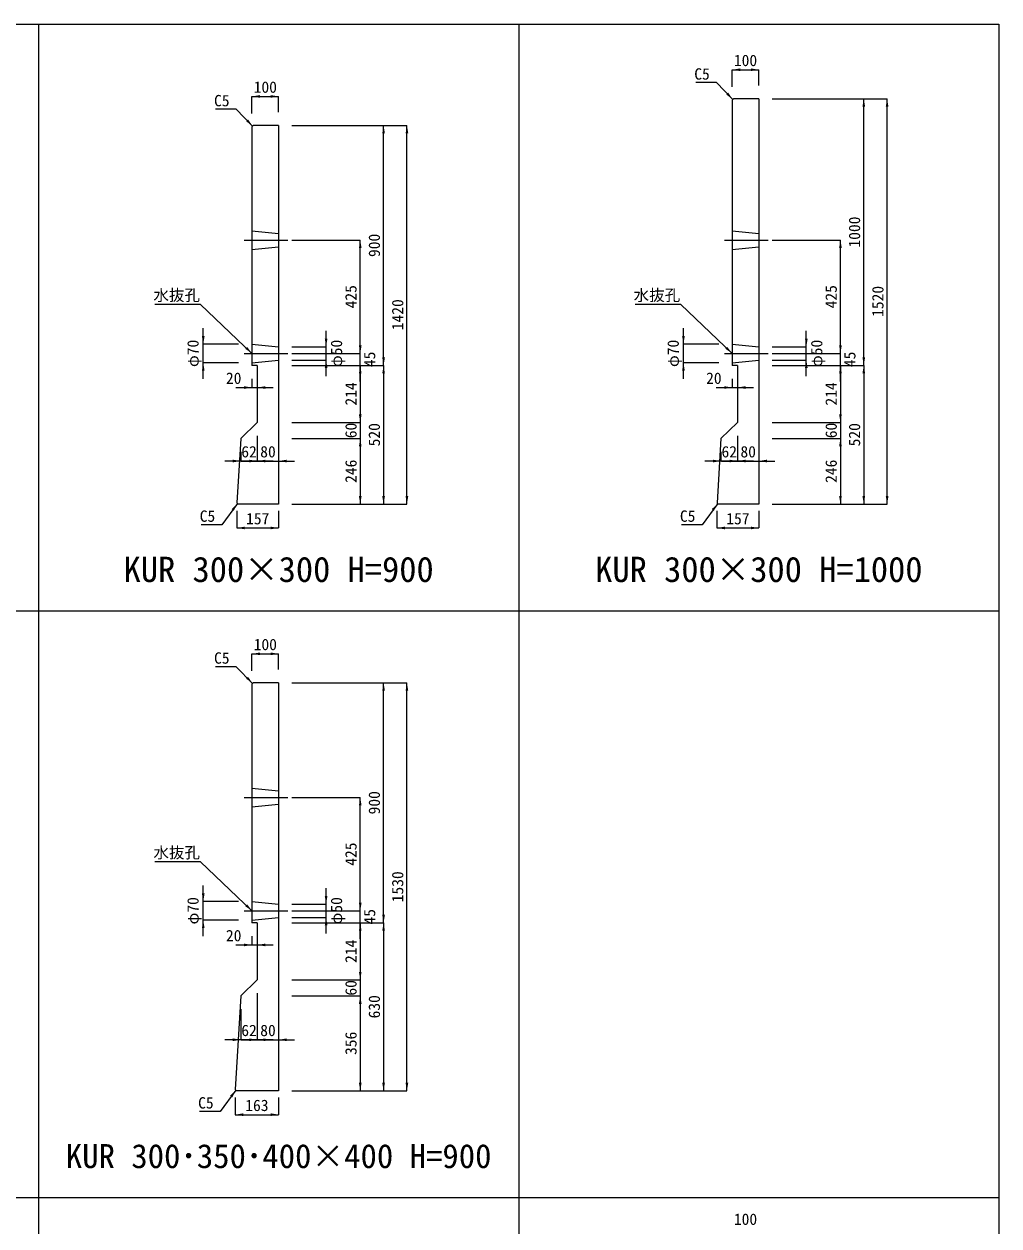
# Model space of a CAD drawing. Units: millimetres at full size, sheet at 1:40. Extents: x 86 to 35886, y -15691 to 10257.
# Drawn here: x 30632 to 34286, y 4493 to 9000 of the extents above; entities that cross this region are included whole.
import ezdxf
from ezdxf.enums import TextEntityAlignment as Align

# ---------------------------------------------------------------- set-up
doc = ezdxf.new("R2010")
doc.units = ezdxf.units.MM
doc.header["$LTSCALE"] = 40
doc.linetypes.add('DASHED', pattern=[7.5, 6, -1.5])
doc.linetypes.add('USER1', pattern=[28.575, 19.05, -3.175, 3.175, -3.175])
for name, color, linetype, lineweight in [('0_2', 7, 'USER1', 5), ('パネックスKUR', 2, 'Continuous', 20), ('図枠', 5, 'Continuous', 13), ('寸法線', 7, 'Continuous', 13), ('引出線', 4, 'Continuous', 13)]:
    doc.layers.add(name, color=color, linetype=linetype, lineweight=lineweight)
doc.layers.add('文字', color=7, linetype='Continuous')
doc.styles.add('ＭＳ ゴシック', font='')
doc.styles.get('ＭＳ ゴシック').set_extended_font_data('MS Gothic')

# ---------------------------------------------------------------- blocks, each defined once
blk = doc.blocks.new('filled_arrow')
at = {"color": 0, "linetype": 'Continuous', "lineweight": -2}
blk.add_solid([(7.5, 1.25), (0, 0), (7.5, -1.25)], dxfattribs=at)

msp = doc.modelspace()

# ---------------------------------------------------------------- linework, layer by layer
at = {"layer": '0_2'}
for p, q in [((31456.87, 8190), (31620.59, 8190)), ((33256.87, 8190), (33420.59, 8190)), ((31456.87, 7765), (31620.59, 7765)), ((33256.87, 7765), (33420.59, 7765)), ((31456.87, 6100), (31620.59, 6100)), ((31456.87, 5675), (31620.59, 5675))]:
    msp.add_line(p, q, dxfattribs=at)
at = {"layer": 'パネックスKUR'}
for p, q in [((33286.23, 8715), (33291.23, 8720)), ((33286.23, 8715), (33286.23, 7720)), ((33386.23, 8720), (33291.23, 8720)), ((33386.23, 8720), (33386.23, 7200)), ((31486.23, 8615), (31491.23, 8620)), ((31486.23, 8615), (31486.23, 7720)), ((31586.23, 8620), (31491.23, 8620)), ((31586.23, 8620), (31586.23, 7200)), ((31506.23, 7720), (31486.23, 7720)), ((31506.23, 7720), (31506.23, 7506)), ((33306.23, 7720), (33286.23, 7720)), ((33306.23, 7720), (33306.23, 7506)), ((31506.23, 7506), (31444.23, 7446)), ((33306.23, 7506), (33244.23, 7446)), ((31444.23, 7446), (31429.54, 7204.99)), ((33244.23, 7446), (33229.54, 7204.99)), ((31434.23, 7200), (31429.54, 7204.99)), ((31586.23, 7200), (31434.23, 7200)), ((33234.23, 7200), (33229.54, 7204.99)), ((33386.23, 7200), (33234.23, 7200)), ((31486.23, 6525), (31491.23, 6530)), ((31486.23, 6525), (31486.23, 5630)), ((31586.23, 6530), (31491.23, 6530)), ((31586.23, 6530), (31586.23, 5000)), ((31506.23, 5630), (31486.23, 5630)), ((31506.23, 5630), (31506.23, 5416)), ((31506.23, 5416), (31444.23, 5356)), ((31444.23, 5356), (31423.53, 5004.99)), ((31428.23, 5000), (31423.53, 5004.99)), ((31586.23, 5000), (31428.23, 5000))]:
    msp.add_line(p, q, dxfattribs=at)
at = {"layer": 'パネックスKUR', "linetype": 'DASHED', "lineweight": 5}
for p, q in [((31486.23, 8225), (31586.23, 8215)), ((33286.23, 8225), (33386.23, 8215)), ((31486.23, 8155), (31586.23, 8165)), ((33286.23, 8155), (33386.23, 8165)), ((31486.23, 7800), (31586.23, 7790)), ((33286.23, 7800), (33386.23, 7790)), ((31486.23, 7730), (31586.23, 7740)), ((33286.23, 7730), (33386.23, 7740)), ((31486.23, 6135), (31586.23, 6125)), ((31486.23, 6065), (31586.23, 6075)), ((31486.23, 5710), (31586.23, 5700)), ((31486.23, 5640), (31586.23, 5650))]:
    msp.add_line(p, q, dxfattribs=at)
at = {"layer": '図枠'}
for p, q in [((18686.23, 9000), (34286.23, 9000)), ((18686.23, 9000), (34286.23, 9000)), ((30686.23, 9000), (30686.23, 0)), ((32486.23, 9000), (32486.23, 0)), ((34286.23, 9000), (34286.23, 0)), ((18686.23, 6800), (34286.23, 6800)), ((18686.23, 4600), (34286.23, 4600)), ((18686.23, 4600), (34286.23, 4600))]:
    msp.add_line(p, q, dxfattribs=at)
at = {"layer": '寸法線'}
for p, q in [((33286.23, 8828.55), (33386.23, 8828.55)), ((33286.23, 8765), (33286.23, 8828.55)), ((33386.23, 8770), (33386.23, 8828.55)), ((31486.23, 8728.55), (31586.23, 8728.55)), ((31486.23, 8665), (31486.23, 8728.55)), ((31586.23, 8670), (31586.23, 8728.55)), ((33436.23, 8720), (33867.07, 8720)), ((33436.23, 8720), (33779.57, 8720)), ((33779.57, 7720), (33779.57, 8720)), ((33867.07, 7200), (33867.07, 8720)), ((31636.23, 8620), (32067.07, 8620)), ((31636.23, 8620), (31979.57, 8620)), ((31979.57, 7720), (31979.57, 8620)), ((32067.07, 7200), (32067.07, 8620)), ((31636.23, 8190), (31892.07, 8190)), ((31892.07, 7765), (31892.07, 8190)), ((33436.23, 8190), (33692.07, 8190)), ((33692.07, 7765), (33692.07, 8190)), ((31303.62, 7670), (31303.62, 7860)), ((31764.15, 7680), (31764.15, 7850)), ((33103.62, 7670), (33103.62, 7860)), ((33564.15, 7680), (33564.15, 7850)), ((31436.23, 7800), (31303.62, 7800)), ((31892.07, 7660), (31892.07, 7825)), ((33236.23, 7800), (33103.62, 7800)), ((33692.07, 7660), (33692.07, 7825)), ((31636.23, 7790), (31764.15, 7790)), ((31636.23, 7765), (31892.07, 7765)), ((31636.23, 7765), (31892.07, 7765)), ((33436.23, 7790), (33564.15, 7790)), ((33436.23, 7765), (33692.07, 7765)), ((33436.23, 7765), (33692.07, 7765)), ((31436.23, 7730), (31303.62, 7730)), ((31636.23, 7740), (31764.15, 7740)), ((31636.23, 7720), (31979.57, 7720)), ((31636.23, 7720), (31892.07, 7720)), ((31636.23, 7720), (31892.07, 7720)), ((31636.23, 7720), (31979.57, 7720)), ((31892.07, 7720), (31892.07, 7506)), ((31979.57, 7720), (31979.57, 7200)), ((33236.23, 7730), (33103.62, 7730)), ((33436.23, 7740), (33564.15, 7740)), ((33436.23, 7720), (33779.57, 7720)), ((33436.23, 7720), (33692.07, 7720)), ((33436.23, 7720), (33692.07, 7720)), ((33436.23, 7720), (33779.57, 7720)), ((33692.07, 7720), (33692.07, 7506)), ((33779.57, 7720), (33779.57, 7200)), ((31486.23, 7670), (31486.23, 7637)), ((31506.23, 7670), (31506.23, 7637)), ((33286.23, 7670), (33286.23, 7637)), ((33306.23, 7670), (33306.23, 7637)), ((31426.23, 7637), (31566.23, 7637)), ((33226.23, 7637), (33366.23, 7637)), ((31892.07, 7566), (31892.07, 7386)), ((33692.07, 7566), (33692.07, 7386)), ((31636.23, 7506), (31892.07, 7506)), ((31636.23, 7506), (31892.07, 7506)), ((33436.23, 7506), (33692.07, 7506)), ((33436.23, 7506), (33692.07, 7506)), ((31506.23, 7456), (31506.23, 7361.38)), ((31506.23, 7456), (31506.23, 7361.38)), ((31586.23, 7456), (31586.23, 7361.38)), ((31636.23, 7446), (31892.07, 7446)), ((31636.23, 7446), (31892.07, 7446)), ((31892.07, 7446), (31892.07, 7200)), ((33306.23, 7456), (33306.23, 7361.38)), ((33306.23, 7456), (33306.23, 7361.38)), ((33386.23, 7456), (33386.23, 7361.38)), ((33436.23, 7446), (33692.07, 7446)), ((33436.23, 7446), (33692.07, 7446)), ((33692.07, 7446), (33692.07, 7200)), ((31444.23, 7396), (31444.23, 7361.38)), ((33244.23, 7396), (33244.23, 7361.38)), ((31566.23, 7361.38), (31384.23, 7361.38)), ((31446.23, 7361.38), (31646.23, 7361.38)), ((33366.23, 7361.38), (33184.23, 7361.38)), ((33246.23, 7361.38), (33446.23, 7361.38)), ((31429.23, 7175), (31429.23, 7110.43)), ((31586.23, 7175), (31586.23, 7110.43)), ((31636.23, 7200), (32067.07, 7200)), ((31636.23, 7200), (31979.57, 7200)), ((31636.23, 7200), (31892.07, 7200)), ((33229.23, 7175), (33229.23, 7110.43)), ((33386.23, 7175), (33386.23, 7110.43)), ((33436.23, 7200), (33867.07, 7200)), ((33436.23, 7200), (33779.57, 7200)), ((33436.23, 7200), (33692.07, 7200)), ((31429.23, 7110.43), (31586.23, 7110.43)), ((33229.23, 7110.43), (33386.23, 7110.43)), ((31486.23, 6638.55), (31586.23, 6638.55)), ((31486.23, 6575), (31486.23, 6638.55)), ((31586.23, 6580), (31586.23, 6638.55)), ((31636.23, 6530), (32067.07, 6530)), ((31636.23, 6530), (31979.57, 6530)), ((31979.57, 5630), (31979.57, 6530)), ((32067.07, 5000), (32067.07, 6530)), ((31636.23, 6100), (31892.07, 6100)), ((31892.07, 5675), (31892.07, 6100)), ((31303.62, 5580), (31303.62, 5770)), ((31764.15, 5590), (31764.15, 5760)), ((31892.07, 5570), (31892.07, 5735)), ((31436.23, 5710), (31303.62, 5710)), ((31636.23, 5700), (31764.15, 5700)), ((31436.23, 5640), (31303.62, 5640)), ((31636.23, 5675), (31892.07, 5675)), ((31636.23, 5675), (31892.07, 5675)), ((31636.23, 5650), (31764.15, 5650)), ((31636.23, 5630), (31979.57, 5630)), ((31636.23, 5630), (31892.07, 5630)), ((31636.23, 5630), (31979.57, 5630)), ((31636.23, 5630), (31892.07, 5630)), ((31892.07, 5630), (31892.07, 5416)), ((31979.57, 5630), (31979.57, 5000)), ((31426.23, 5547), (31566.23, 5547)), ((31486.23, 5580), (31486.23, 5547)), ((31506.23, 5580), (31506.23, 5547)), ((31892.07, 5476), (31892.07, 5296)), ((31636.23, 5416), (31892.07, 5416)), ((31636.23, 5416), (31892.07, 5416)), ((31506.23, 5366), (31506.23, 5191.41)), ((31506.23, 5366), (31506.23, 5191.41)), ((31586.23, 5366), (31586.23, 5191.41)), ((31636.23, 5356), (31892.07, 5356)), ((31636.23, 5356), (31892.07, 5356)), ((31892.07, 5356), (31892.07, 5000)), ((31444.23, 5306), (31444.23, 5191.41)), ((31566.23, 5191.41), (31384.23, 5191.41)), ((31446.23, 5191.41), (31646.23, 5191.41)), ((31423.23, 4975), (31423.23, 4910.43)), ((31586.23, 4975), (31586.23, 4910.43)), ((31636.23, 5000), (32067.07, 5000)), ((31636.23, 5000), (31979.57, 5000)), ((31636.23, 5000), (31892.07, 5000)), ((31423.23, 4910.43), (31586.23, 4910.43))]:
    msp.add_line(p, q, dxfattribs=at)
at = {"layer": '引出線'}
for points in [[(33288.73, 8717.5), (33227.24, 8780.21), (33149.47, 8780.21)], [(31488.73, 8617.5), (31427.24, 8680.21), (31349.47, 8680.21)], [(31486.23, 7765), (31293.77, 7948.45), (31122.03, 7948.45)], [(33286.23, 7765), (33093.77, 7948.45), (32922.03, 7948.45)], [(31431.88, 7202.5), (31373.46, 7122.24), (31295.69, 7122.24)], [(33231.88, 7202.5), (33173.46, 7122.24), (33095.69, 7122.24)], [(31488.73, 6527.5), (31427.24, 6590.21), (31349.47, 6590.21)], [(31486.23, 5675), (31293.77, 5858.45), (31122.03, 5858.45)], [(31425.88, 5002.5), (31367.45, 4922.24), (31289.68, 4922.24)]]:
    msp.add_lwpolyline(points, dxfattribs=at)

# ---------------------------------------------------------------- block references
at = {"layer": '寸法線', "xscale": 4, "yscale": 4}
for p in [(33286.23, 8828.55), (31486.23, 8728.55), (31506.23, 7637), (33306.23, 7637), (31506.23, 7361.38), (31586.23, 7361.38), (33306.23, 7361.38), (33386.23, 7361.38), (31429.23, 7110.43), (33229.23, 7110.43), (31486.23, 6638.55), (31506.23, 5547), (31506.23, 5191.41), (31586.23, 5191.41), (31423.23, 4910.43)]:
    msp.add_blockref('filled_arrow', p, dxfattribs=at)
for p, rotation in [((33386.23, 8828.55), 180), ((31586.23, 8728.55), 180), ((33779.57, 8720), 270), ((33867.07, 8720), 270), ((31979.57, 8620), 270), ((32067.07, 8620), 270), ((31892.07, 8190), 270), ((33692.07, 8190), 270), ((31303.62, 7800), 90), ((31764.15, 7790), 90), ((33103.62, 7800), 90), ((33564.15, 7790), 90), ((31892.07, 7765), 90), ((31892.07, 7765), 90), ((33692.07, 7765), 90), ((33692.07, 7765), 90), ((31303.62, 7730), 270), ((31764.15, 7740), 270), ((31892.07, 7720), 270), ((31892.07, 7720), 270), ((31979.57, 7720), 90), ((31979.57, 7720), 270), ((33103.62, 7730), 270), ((33564.15, 7740), 270), ((33692.07, 7720), 270), ((33692.07, 7720), 270), ((33779.57, 7720), 90), ((33779.57, 7720), 270), ((31486.23, 7637), 180), ((33286.23, 7637), 180), ((31892.07, 7506), 90), ((31892.07, 7506), 90), ((33692.07, 7506), 90), ((33692.07, 7506), 90), ((31892.07, 7446), 270), ((31892.07, 7446), 270), ((33692.07, 7446), 270), ((33692.07, 7446), 270), ((31444.23, 7361.38), 180), ((31506.23, 7361.38), 180), ((33244.23, 7361.38), 180), ((33306.23, 7361.38), 180), ((31892.07, 7200), 90), ((31979.57, 7200), 90), ((32067.07, 7200), 90), ((33692.07, 7200), 90), ((33779.57, 7200), 90), ((33867.07, 7200), 90), ((31586.23, 7110.43), 180), ((33386.23, 7110.43), 180), ((31586.23, 6638.55), 180), ((31979.57, 6530), 270), ((32067.07, 6530), 270), ((31892.07, 6100), 270), ((31303.62, 5710), 90), ((31764.15, 5700), 90), ((31892.07, 5675), 90), ((31892.07, 5675), 90), ((31303.62, 5640), 270), ((31764.15, 5650), 270), ((31979.57, 5630), 90), ((31892.07, 5630), 270), ((31892.07, 5630), 270), ((31979.57, 5630), 270), ((31486.23, 5547), 180), ((31892.07, 5416), 90), ((31892.07, 5416), 90), ((31892.07, 5356), 270), ((31892.07, 5356), 270), ((31444.23, 5191.41), 180), ((31506.23, 5191.41), 180), ((31892.07, 5000), 90), ((31979.57, 5000), 90), ((32067.07, 5000), 90), ((31586.23, 4910.43), 180)]:
    msp.add_blockref('filled_arrow', p, dxfattribs=dict(at, rotation=rotation))
at = {"layer": '引出線', "xscale": 4, "yscale": 4}
for p, rotation in [((33288.73, 8717.5), 134.4), ((31488.73, 8617.5), 134.4), ((31486.23, 7765), 136.4), ((33286.23, 7765), 136.4), ((31431.88, 7202.5), 233.9), ((33231.88, 7202.5), 233.9), ((31488.73, 6527.5), 134.4), ((31486.23, 5675), 136.4), ((31425.88, 5002.5), 233.9)]:
    msp.add_blockref('filled_arrow', p, dxfattribs=dict(at, rotation=rotation))

# ---------------------------------------------------------------- texts
at = {"layer": '寸法線', "style": 'ＭＳ ゴシック'}
for s, p in [('100', (33336.23, 8863.55)), ('100', (31536.23, 8763.55)), ('20', (31417.64, 7672)), ('20', (33217.64, 7672)), ('62', (31475.23, 7396.38)), ('80', (31546.23, 7396.38)), ('62', (33275.23, 7396.38)), ('80', (33346.23, 7396.38)), ('157', (31507.73, 7145.43)), ('157', (33307.73, 7145.43)), ('100', (31536.23, 6673.55)), ('20', (31417.64, 5582)), ('62', (31475.23, 5226.41)), ('80', (31546.23, 5226.41)), ('163', (31504.73, 4945.43)), ('100', (33336.23, 4518.55))]:
    msp.add_text(s, height=42.72, dxfattribs=at).set_placement(p, align=Align.MIDDLE_CENTER)
for s, p in [('1000', (33744.57, 8220)), ('900', (31944.57, 8170)), ('425', (31857.07, 7977.5)), ('425', (33657.07, 7977.5)), ('1520', (33832.07, 7960)), ('1420', (32032.07, 7910)), ('φ70', (31264.96, 7765)), ('φ50', (31802.81, 7765)), ('φ70', (33064.96, 7765)), ('φ50', (33602.81, 7765)), ('45', (31927.07, 7742.5)), ('45', (33727.07, 7742.5)), ('214', (31857.07, 7613)), ('214', (33657.07, 7613)), ('60', (31857.07, 7476)), ('520', (31944.57, 7460)), ('60', (33657.07, 7476)), ('520', (33744.57, 7460)), ('246', (31857.07, 7323)), ('246', (33657.07, 7323)), ('900', (31944.57, 6080)), ('425', (31857.07, 5887.5)), ('1530', (32032.07, 5765)), ('φ70', (31264.96, 5675)), ('φ50', (31802.81, 5675)), ('45', (31927.07, 5652.5)), ('214', (31857.07, 5523)), ('60', (31857.07, 5386)), ('630', (31944.57, 5315)), ('356', (31857.07, 5178))]:
    msp.add_text(s, height=42.72, rotation=90, dxfattribs=at).set_placement(p, align=Align.MIDDLE_CENTER)
at = {"layer": '引出線', "style": 'ＭＳ ゴシック'}
for s, p in [('C5', (33202.24, 8834.21)), ('C5', (31402.24, 8734.21)), ('水抜孔', (31291.52, 8004.73)), ('水抜孔', (33091.52, 8004.73)), ('C5', (31348.46, 7176.24)), ('C5', (33148.46, 7176.24)), ('C5', (31402.24, 6644.21)), ('水抜孔', (31291.52, 5914.73)), ('C5', (31342.45, 4976.24))]:
    msp.add_text(s, height=42.72, dxfattribs=at).set_placement(p, align=Align.TOP_RIGHT)
at = {"layer": '文字', "style": 'ＭＳ ゴシック'}
for s, height, p in [('KUR 300×300 H=900', 94.94, (31586.23, 6955.22)), ('KUR 300×300 H=1000', 94.94, (33386.23, 6955.22)), ('KUR 300･350･400×400 H=900', 90.19, (31586.23, 4755.22))]:
    msp.add_text(s, height=height, dxfattribs=at).set_placement(p, align=Align.MIDDLE_CENTER)

doc.saveas('drawing.dxf')
